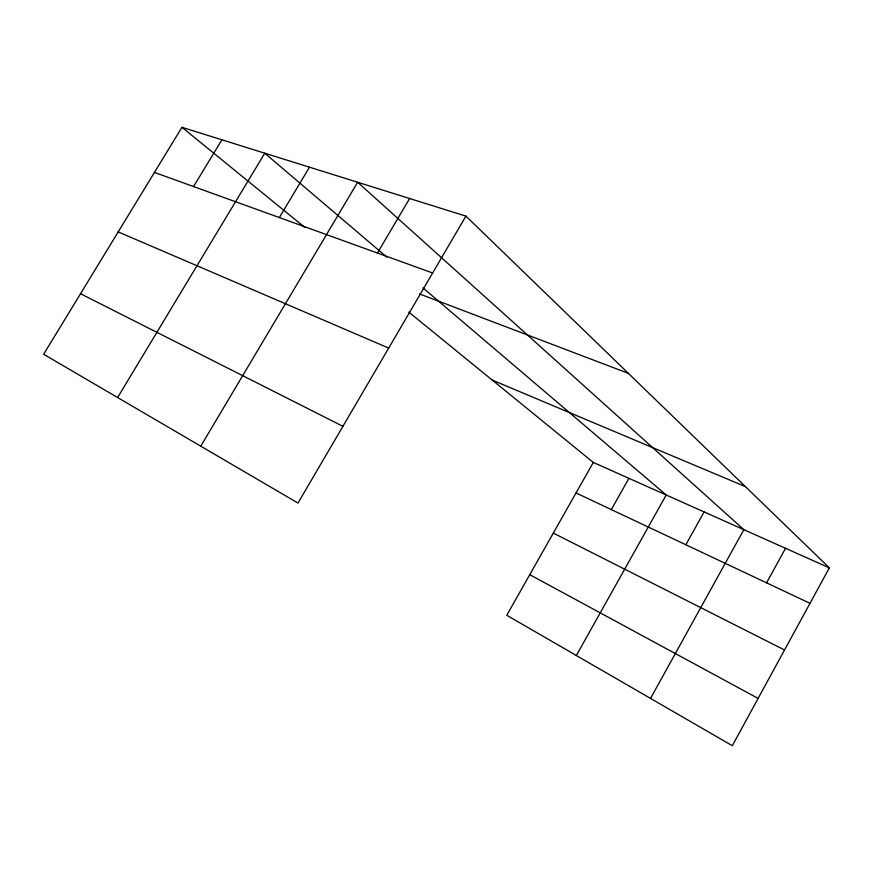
<?xml version="1.0" encoding="UTF-8"?>
<svg xmlns="http://www.w3.org/2000/svg" width="873" height="873" viewBox="0 0 873 873"><rect width="100%" height="100%" fill="white"/><g stroke="black" fill="none" stroke-linecap="round" stroke-linejoin="round"><path stroke-width="1.31" d="M465.92 216.122L297.988 503.066L43.65 354.252L181.944 127.294L465.92 216.122L829.35 567.865L732.316 745.706L506.776 615.279L593.313 462.428L408.782 312.087M766.57 582.837L785.547 548.299M650.538 698.411L743.851 529.671L357.646 182.25L200.768 446.179M685.851 544.752L704.118 511.916M576.344 655.503L666.208 494.991L423.034 287.959M611.318 509.592L628.92 478.328M377.452 253.028L409.623 198.509M279.349 217.563L309.489 167.19M117.615 397.531L264.77 153.201L386.87 257.164M193.555 186.56L221.895 139.789M154.456 172.418L432.637 272.976M419.586 293.95L628.353 373.338M492.252 380.093L745.444 486.654M118.204 231.902L388.681 348.087M593.313 462.428L829.35 567.865M576.038 492.95L810.002 603.33M80.534 293.732L342.903 426.308M553.307 533.087L784.532 650.003M529.758 574.674L758.124 698.411M181.944 127.294L304.939 227.504"/></g></svg>
